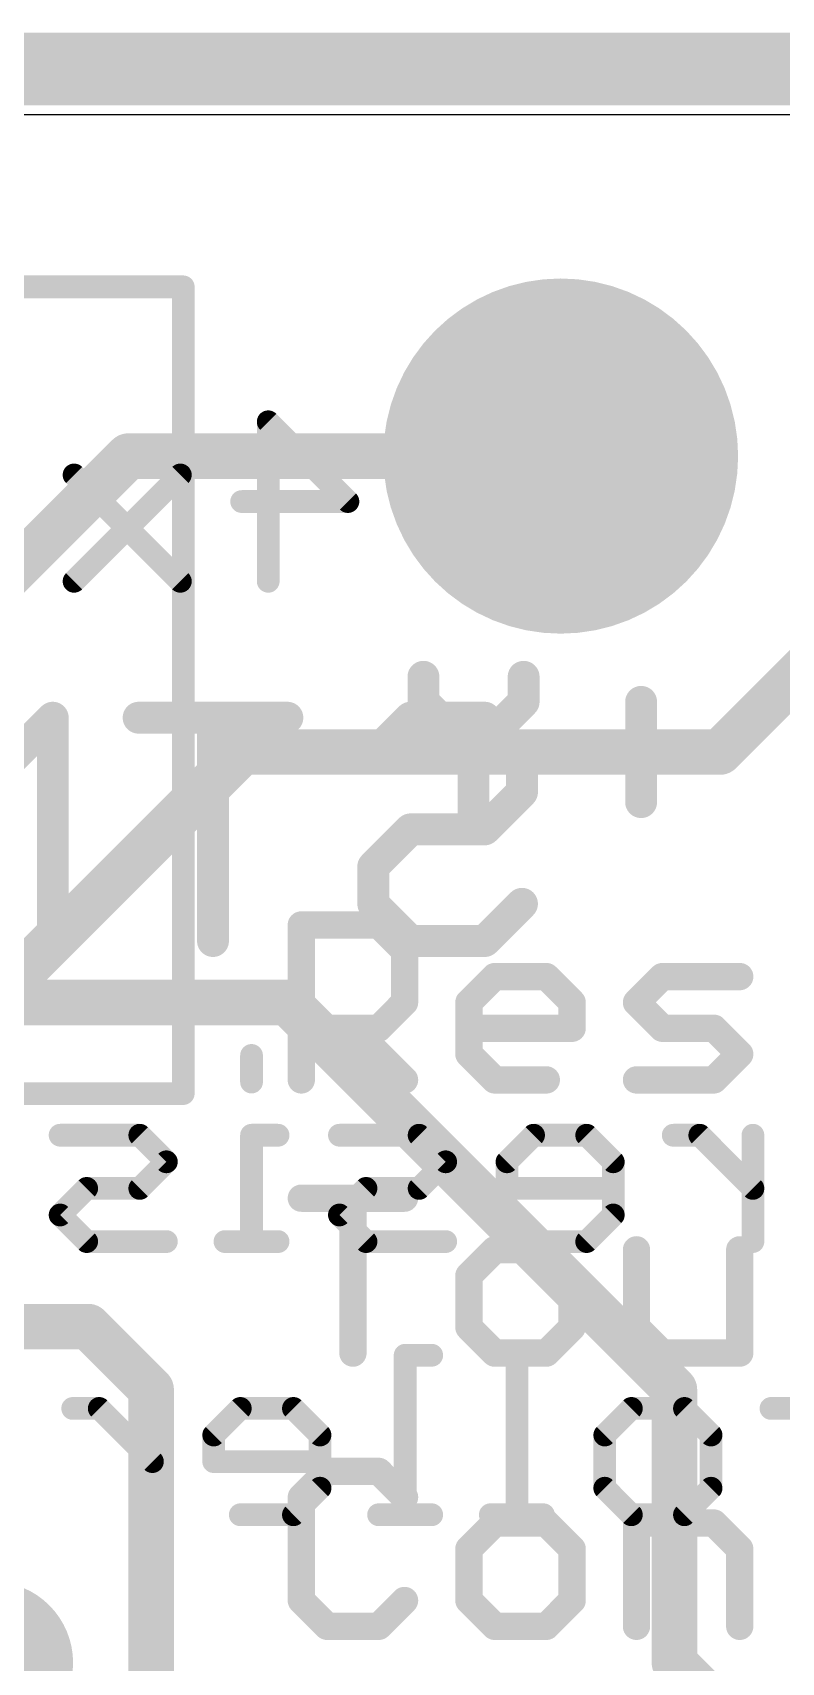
# Model space of a CAD drawing. Extents: x -0.2 to 28.1, y -0.2 to 21.4.
# Drawn here: x 16.36 to 20.54, y 12.32 to 21.41 of the extents above; entities that cross this region are included whole.
import ezdxf

# ---------------------------------------------------------------- set-up
doc = ezdxf.new("R2010")
doc.units = 0
for name, color, linetype in [('1', 12, 'CONTINUOUS'), ('16', 132, 'CONTINUOUS'), ('17', 110, 'CONTINUOUS'), ('18', 110, 'CONTINUOUS'), ('20', 53, 'CONTINUOUS'), ('21', 40, 'CONTINUOUS'), ('22', 6, 'CONTINUOUS'), ('29', 253, 'CONTINUOUS')]:
    doc.layers.add(name, color=color, linetype=linetype)

# ---------------------------------------------------------------- blocks, each defined once
blk = doc.blocks.new('ROUNDP')
at = {"const_width": 0.5}
blk.add_lwpolyline([(0, -0.25, 1), (0, 0.25, 1), (0, -0.25)], format="xyb", dxfattribs=at)
blk = doc.blocks.new('ROUNDV')
at = {"const_width": 0.5}
blk.add_lwpolyline([(0, -0.25, 1), (0, 0.25, 1), (0, -0.25)], format="xyb", dxfattribs=at)

msp = doc.modelspace()

# ---------------------------------------------------------------- linework, layer by layer
at = {"layer": '1', "const_width": 0.254}
for points in [[(14.597, 16.756), (16.891, 19.05)], [(16.891, 19.05), (19.304, 19.05)], [(21.844, 19.05), (20.193, 17.399)], [(17.526, 17.399), (15.597, 15.47)], [(20.193, 17.399), (17.526, 17.399)], [(16.667, 14.194), (15.597, 14.194)], [(17.018, 13.843), (16.667, 14.194)], [(17.018, 11.811), (17.018, 13.843)]]:
    msp.add_lwpolyline(points, dxfattribs=at)
at = {"layer": '1', "const_width": 0.127}
for points in [[(16.891, 19.1135, 1), (16.891, 18.9865)], [(16.9359, 19.0051, 1), (16.8461, 19.0949)], [(19.304, 18.9865, 1), (19.304, 19.1135)], [(17.526, 17.4625, 1), (17.526, 17.3355)], [(17.5709, 17.3541, 1), (17.4811, 17.4439)], [(20.1481, 17.4439, 1), (20.2379, 17.3541)], [(20.193, 17.3355, 1), (20.193, 17.4625)], [(16.7119, 14.2389, 1), (16.6221, 14.1491)], [(16.667, 14.1305, 1), (16.667, 14.2575)], [(17.0815, 13.843, 1), (16.9545, 13.843)], [(16.9731, 13.7981, 1), (17.0629, 13.8879)]]:
    msp.add_lwpolyline(points, format="xyb", dxfattribs=at)
at = {"layer": '16'}
for points, const_width in [([(0, 21.209), (27.94, 21.209)], 0.4064), ([(7.62, 16.002), (17.78, 16.002)], 0.254), ([(17.78, 16.002), (19.939, 13.843)], 0.254), ([(19.939, 13.843), (19.939, 12.319)], 0.254), ([(19.939, 12.319), (21.209, 11.049)], 0.254)]:
    msp.add_lwpolyline(points, dxfattribs=dict(at, const_width=const_width))
at = {"layer": '16', "const_width": 0.127}
for points in [[(17.8249, 16.0469, 1), (17.7351, 15.9571)], [(17.78, 15.9385, 1), (17.78, 16.0655)], [(20.0025, 13.843, 1), (19.8755, 13.843)], [(19.8941, 13.7981, 1), (19.9839, 13.8879)], [(19.9839, 12.3639, 1), (19.8941, 12.2741)], [(19.8755, 12.319, 1), (20.0025, 12.319)]]:
    msp.add_lwpolyline(points, format="xyb", dxfattribs=at)
at = {"layer": '20'}
msp.add_line((2.54, 20.955), (25.4, 20.955), dxfattribs=at)
at = {"layer": '21'}
for points, const_width in [([(10.997, 19.994), (17.197, 19.994)], 0.127), ([(17.197, 19.994), (17.197, 15.494)], 0.127), ([(18.5379, 17.8188), (18.5379, 17.679)], 0.1778), ([(19.0971, 17.679), (19.0971, 17.8188)], 0.1778), ([(18.5379, 17.679), (18.8175, 17.3994)], 0.1778), ([(18.8175, 17.3994), (19.0971, 17.679)], 0.1778), ([(19.753, 17.679), (19.753, 17.1197)], 0.1778), ([(18.8175, 17.3994), (18.8175, 16.9799)], 0.1778), ([(19.4734, 17.3994), (20.0327, 17.3994)], 0.1778), ([(17.8562, 15.5702), (17.8562, 16.4345)], 0.1524), ([(17.8562, 16.4345), (18.2884, 16.4345)], 0.1524), ([(18.2884, 16.4345), (18.4324, 16.2905)], 0.1524), ([(18.4324, 16.2905), (18.4324, 16.0024)], 0.1524), ([(18.7917, 16.0024), (18.9358, 16.1464)], 0.1524), ([(18.9358, 16.1464), (19.2239, 16.1464)], 0.1524), ([(19.2239, 16.1464), (19.3679, 16.0024)], 0.1524), ([(19.7272, 16.0024), (19.8713, 16.1464)], 0.1524), ([(19.8713, 16.1464), (20.3035, 16.1464)], 0.1524), ([(18.4324, 16.0024), (18.2884, 15.8583)], 0.1524), ([(18.7917, 15.7143), (18.7917, 16.0024)], 0.1524), ([(19.3679, 16.0024), (19.3679, 15.8583)], 0.1524), ([(19.8713, 15.8583), (19.7272, 16.0024)], 0.1524), ([(18.2884, 15.8583), (17.8562, 15.8583)], 0.1524), ([(18.1443, 15.8583), (18.4324, 15.5702)], 0.1524), ([(19.3679, 15.8583), (18.7917, 15.8583)], 0.1524), ([(20.1594, 15.8583), (19.8713, 15.8583)], 0.1524), ([(20.3035, 15.7143), (20.1594, 15.8583)], 0.1524), ([(18.9358, 15.5702), (18.7917, 15.7143)], 0.1524), ([(20.1594, 15.5702), (20.3035, 15.7143)], 0.1524), ([(19.2239, 15.5702), (18.9358, 15.5702)], 0.1524), ([(19.7272, 15.5702), (20.1594, 15.5702)], 0.1524), ([(17.197, 15.494), (10.997, 15.494)], 0.127), ([(17.8562, 14.9105), (18.4324, 14.9105)], 0.1524), ([(18.1443, 14.0462), (18.1443, 14.9105)], 0.1524), ([(18.9358, 14.6224), (18.7917, 14.4784)], 0.1524), ([(19.2239, 14.6224), (18.9358, 14.6224)], 0.1524), ([(19.3679, 14.4784), (19.2239, 14.6224)], 0.1524), ([(19.7272, 14.6224), (19.7272, 14.1903)], 0.1524), ([(20.3035, 14.0462), (20.3035, 14.6224)], 0.1524), ([(18.7917, 14.4784), (18.7917, 14.1903)], 0.1524), ([(19.3679, 14.1903), (19.3679, 14.4784)], 0.1524), ([(18.7917, 14.1903), (18.9358, 14.0462)], 0.1524), ([(19.2239, 14.0462), (19.3679, 14.1903)], 0.1524), ([(19.7272, 14.1903), (19.8713, 14.0462)], 0.1524), ([(18.9358, 14.0462), (19.2239, 14.0462)], 0.1524), ([(19.8713, 14.0462), (20.3035, 14.0462)], 0.1524), ([(18.0003, 13.3865), (17.8562, 13.2425)], 0.1524), ([(18.2884, 13.3865), (18.0003, 13.3865)], 0.1524), ([(18.4324, 13.2425), (18.2884, 13.3865)], 0.1524), ([(17.8562, 13.2425), (17.8562, 12.6663)], 0.1524), ([(18.9358, 13.0984), (18.7917, 12.9544)], 0.1524), ([(19.2239, 13.0984), (18.9358, 13.0984)], 0.1524), ([(19.3679, 12.9544), (19.2239, 13.0984)], 0.1524), ([(19.7272, 12.5222), (19.7272, 13.0984)], 0.1524), ([(19.7272, 13.0984), (20.1594, 13.0984)], 0.1524), ([(20.1594, 13.0984), (20.3035, 12.9544)], 0.1524), ([(18.7917, 12.9544), (18.7917, 12.6663)], 0.1524), ([(19.3679, 12.6663), (19.3679, 12.9544)], 0.1524), ([(20.3035, 12.9544), (20.3035, 12.5222)], 0.1524), ([(17.8562, 12.6663), (18.0003, 12.5222)], 0.1524), ([(18.2884, 12.5222), (18.4324, 12.6663)], 0.1524), ([(18.7917, 12.6663), (18.9358, 12.5222)], 0.1524), ([(19.2239, 12.5222), (19.3679, 12.6663)], 0.1524), ([(18.0003, 12.5222), (18.2884, 12.5222)], 0.1524), ([(18.9358, 12.5222), (19.2239, 12.5222)], 0.1524)]:
    msp.add_lwpolyline(points, dxfattribs=dict(at, const_width=const_width))
for points, const_width in [([(17.2287, 19.994, 1), (17.1653, 19.994)], 0.0635), ([(17.197, 19.9623, 1), (17.197, 20.0257)], 0.0635), ([(18.5823, 17.8188, 1), (18.4934, 17.8188)], 0.0889), ([(19.1416, 17.8188, 1), (19.0527, 17.8188)], 0.0889), ([(18.5693, 17.7104, 1), (18.5064, 17.6476)], 0.0889), ([(19.1286, 17.6476, 1), (19.0657, 17.7104)], 0.0889), ([(19.7975, 17.679, 1), (19.7086, 17.679)], 0.0889), ([(18.4934, 17.679, 1), (18.5823, 17.679)], 0.0889), ([(19.0527, 17.679, 1), (19.1416, 17.679)], 0.0889), ([(18.862, 17.3994, 1), (18.7731, 17.3994)], 0.0889), ([(18.7861, 17.4308, 1), (18.8489, 17.3679)], 0.0889), ([(18.7861, 17.3679, 1), (18.8489, 17.4308)], 0.0889), ([(19.4734, 17.4438, 1), (19.4734, 17.3549)], 0.0889), ([(20.0327, 17.3549, 1), (20.0327, 17.4438)], 0.0889), ([(19.7086, 17.1197, 1), (19.7975, 17.1197)], 0.0889), ([(18.7731, 16.9799, 1), (18.862, 16.9799)], 0.0889), ([(17.8943, 16.4345, 1), (17.8181, 16.4345)], 0.0762), ([(17.8562, 16.4726, 1), (17.8562, 16.3964)], 0.0762), ([(18.3153, 16.4615, 1), (18.2614, 16.4076)], 0.0762), ([(18.2884, 16.3964, 1), (18.2884, 16.4726)], 0.0762), ([(18.4705, 16.2905, 1), (18.3943, 16.2905)], 0.0762), ([(18.4055, 16.2635, 1), (18.4594, 16.3174)], 0.0762), ([(18.9358, 16.1845, 1), (18.9358, 16.1083)], 0.0762), ([(18.9627, 16.1195, 1), (18.9088, 16.1734)], 0.0762), ([(19.2508, 16.1734, 1), (19.1969, 16.1195)], 0.0762), ([(19.2239, 16.1083, 1), (19.2239, 16.1845)], 0.0762), ([(19.8713, 16.1845, 1), (19.8713, 16.1083)], 0.0762), ([(19.8982, 16.1195, 1), (19.8444, 16.1734)], 0.0762), ([(20.3035, 16.1083, 1), (20.3035, 16.1845)], 0.0762), ([(18.3943, 16.0024, 1), (18.4705, 16.0024)], 0.0762), ([(18.4594, 15.9754, 1), (18.4055, 16.0293)], 0.0762), ([(18.8298, 16.0024, 1), (18.7536, 16.0024)], 0.0762), ([(18.7648, 16.0293, 1), (18.8187, 15.9754)], 0.0762), ([(19.406, 16.0024, 1), (19.3298, 16.0024)], 0.0762), ([(19.341, 15.9754, 1), (19.3949, 16.0293)], 0.0762), ([(19.7542, 16.0293, 1), (19.7003, 15.9754)], 0.0762), ([(19.7003, 16.0293, 1), (19.7542, 15.9754)], 0.0762), ([(17.8562, 15.8964, 1), (17.8562, 15.8202)], 0.0762), ([(18.1713, 15.8853, 1), (18.1174, 15.8314)], 0.0762), ([(18.2614, 15.8853, 1), (18.3153, 15.8314)], 0.0762), ([(18.2884, 15.8202, 1), (18.2884, 15.8964)], 0.0762), ([(18.7917, 15.8964, 1), (18.7917, 15.8202)], 0.0762), ([(19.3679, 15.8202, 1), (19.3679, 15.8964)], 0.0762), ([(19.8713, 15.8964, 1), (19.8713, 15.8202)], 0.0762), ([(19.8444, 15.8314, 1), (19.8982, 15.8853)], 0.0762), ([(20.1863, 15.8853, 1), (20.1325, 15.8314)], 0.0762), ([(20.1594, 15.8202, 1), (20.1594, 15.8964)], 0.0762), ([(19.3298, 15.8583, 1), (19.406, 15.8583)], 0.0762), ([(18.8187, 15.7412, 1), (18.7648, 15.6873)], 0.0762), ([(18.7536, 15.7143, 1), (18.8298, 15.7143)], 0.0762), ([(20.3304, 15.6873, 1), (20.2765, 15.7412)], 0.0762), ([(20.2765, 15.6873, 1), (20.3304, 15.7412)], 0.0762), ([(18.9358, 15.6083, 1), (18.9358, 15.5321)], 0.0762), ([(19.2239, 15.5321, 1), (19.2239, 15.6083)], 0.0762), ([(19.7272, 15.6083, 1), (19.7272, 15.5321)], 0.0762), ([(20.1594, 15.5321, 1), (20.1594, 15.6083)], 0.0762), ([(17.197, 15.4623, 1), (17.197, 15.5258)], 0.0635), ([(17.8181, 15.5702, 1), (17.8943, 15.5702)], 0.0762), ([(18.4055, 15.5433, 1), (18.4594, 15.5971)], 0.0762), ([(18.9088, 15.5433, 1), (18.9627, 15.5971)], 0.0762), ([(20.1325, 15.5971, 1), (20.1863, 15.5433)], 0.0762), ([(17.1653, 15.494, 1), (17.2287, 15.494)], 0.0635), ([(17.8562, 14.9486, 1), (17.8562, 14.8724)], 0.0762), ([(18.1824, 14.9105, 1), (18.1062, 14.9105)], 0.0762), ([(18.4324, 14.8724, 1), (18.4324, 14.9486)], 0.0762), ([(18.9358, 14.6605, 1), (18.9358, 14.5843)], 0.0762), ([(18.9627, 14.5955, 1), (18.9088, 14.6494)], 0.0762), ([(19.2508, 14.6494, 1), (19.1969, 14.5955)], 0.0762), ([(19.2239, 14.5843, 1), (19.2239, 14.6605)], 0.0762), ([(19.7653, 14.6224, 1), (19.6891, 14.6224)], 0.0762), ([(20.3416, 14.6224, 1), (20.2654, 14.6224)], 0.0762), ([(18.8298, 14.4784, 1), (18.7536, 14.4784)], 0.0762), ([(19.406, 14.4784, 1), (19.3298, 14.4784)], 0.0762), ([(18.7648, 14.5053, 1), (18.8187, 14.4514)], 0.0762), ([(19.341, 14.4514, 1), (19.3949, 14.5053)], 0.0762), ([(18.8187, 14.2172, 1), (18.7648, 14.1633)], 0.0762), ([(18.7536, 14.1903, 1), (18.8298, 14.1903)], 0.0762), ([(19.3298, 14.1903, 1), (19.406, 14.1903)], 0.0762), ([(19.3949, 14.1633, 1), (19.341, 14.2172)], 0.0762), ([(19.7542, 14.2172, 1), (19.7003, 14.1633)], 0.0762), ([(19.6891, 14.1903, 1), (19.7653, 14.1903)], 0.0762), ([(18.9358, 14.0843, 1), (18.9358, 14.0081)], 0.0762), ([(18.9088, 14.0193, 1), (18.9627, 14.0731)], 0.0762), ([(19.1969, 14.0731, 1), (19.2508, 14.0193)], 0.0762), ([(19.2239, 14.0081, 1), (19.2239, 14.0843)], 0.0762), ([(19.8713, 14.0843, 1), (19.8713, 14.0081)], 0.0762), ([(19.8444, 14.0193, 1), (19.8982, 14.0731)], 0.0762), ([(20.3035, 14.0081, 1), (20.3035, 14.0843)], 0.0762), ([(18.1062, 14.0462, 1), (18.1824, 14.0462)], 0.0762), ([(20.2654, 14.0462, 1), (20.3416, 14.0462)], 0.0762), ([(18.0003, 13.4246, 1), (18.0003, 13.3484)], 0.0762), ([(18.0272, 13.3596, 1), (17.9733, 13.4135)], 0.0762), ([(18.3153, 13.4135, 1), (18.2614, 13.3596)], 0.0762), ([(18.2884, 13.3484, 1), (18.2884, 13.4246)], 0.0762), ([(17.8943, 13.2425, 1), (17.8181, 13.2425)], 0.0762), ([(17.8293, 13.2694, 1), (17.8831, 13.2155)], 0.0762), ([(18.4055, 13.2155, 1), (18.4594, 13.2694)], 0.0762), ([(18.9358, 13.1365, 1), (18.9358, 13.0603)], 0.0762), ([(18.9627, 13.0715, 1), (18.9088, 13.1254)], 0.0762), ([(19.2508, 13.1254, 1), (19.1969, 13.0715)], 0.0762), ([(19.2239, 13.0603, 1), (19.2239, 13.1365)], 0.0762), ([(19.7653, 13.0984, 1), (19.6891, 13.0984)], 0.0762), ([(19.7272, 13.1365, 1), (19.7272, 13.0603)], 0.0762), ([(20.1863, 13.1254, 1), (20.1325, 13.0715)], 0.0762), ([(20.1594, 13.0603, 1), (20.1594, 13.1365)], 0.0762), ([(18.8298, 12.9544, 1), (18.7536, 12.9544)], 0.0762), ([(18.7648, 12.9813, 1), (18.8187, 12.9274)], 0.0762), ([(19.406, 12.9544, 1), (19.3298, 12.9544)], 0.0762), ([(19.341, 12.9274, 1), (19.3949, 12.9813)], 0.0762), ([(20.3416, 12.9544, 1), (20.2654, 12.9544)], 0.0762), ([(20.2765, 12.9274, 1), (20.3304, 12.9813)], 0.0762), ([(17.8831, 12.6932, 1), (17.8293, 12.6393)], 0.0762), ([(18.4594, 12.6393, 1), (18.4055, 12.6932)], 0.0762), ([(18.8187, 12.6932, 1), (18.7648, 12.6393)], 0.0762), ([(19.3949, 12.6393, 1), (19.341, 12.6932)], 0.0762), ([(17.8181, 12.6663, 1), (17.8943, 12.6663)], 0.0762), ([(18.7536, 12.6663, 1), (18.8298, 12.6663)], 0.0762), ([(19.3298, 12.6663, 1), (19.406, 12.6663)], 0.0762), ([(18.0003, 12.5603, 1), (18.0003, 12.4841)], 0.0762), ([(17.9733, 12.4953, 1), (18.0272, 12.5491)], 0.0762), ([(18.2614, 12.5491, 1), (18.3153, 12.4953)], 0.0762), ([(18.2884, 12.4841, 1), (18.2884, 12.5603)], 0.0762), ([(18.9358, 12.5603, 1), (18.9358, 12.4841)], 0.0762), ([(18.9088, 12.4953, 1), (18.9627, 12.5491)], 0.0762), ([(19.1969, 12.5491, 1), (19.2508, 12.4953)], 0.0762), ([(19.2239, 12.4841, 1), (19.2239, 12.5603)], 0.0762), ([(19.6891, 12.5222, 1), (19.7653, 12.5222)], 0.0762), ([(20.2654, 12.5222, 1), (20.3416, 12.5222)], 0.0762)]:
    msp.add_lwpolyline(points, format="xyb", dxfattribs=dict(at, const_width=const_width))
at = {"layer": '22'}
for points, const_width in [([(17.6715, 18.3515), (17.6715, 19.2413)], 0.127), ([(17.6715, 19.2413), (18.1163, 18.7964)], 0.127), ([(17.1808, 18.9447), (16.5876, 18.3515)], 0.127), ([(17.1808, 18.3515), (16.5876, 18.9447)], 0.127), ([(18.1163, 18.7964), (17.5232, 18.7964)], 0.127), ([(16.4687, 17.5906), (16.0534, 17.1753)], 0.1778), ([(16.4687, 16.3449), (16.4687, 17.5906)], 0.1778), ([(17.7784, 17.5906), (16.9479, 17.5906)], 0.1778), ([(17.3632, 16.3449), (17.3632, 17.5906)], 0.1778), ([(18.2577, 17.383), (18.4653, 17.5906)], 0.1778), ([(18.4653, 17.5906), (18.8805, 17.5906)], 0.1778), ([(18.8805, 17.5906), (19.0881, 17.383)], 0.1778), ([(19.0881, 17.383), (19.0881, 17.1753)], 0.1778), ([(19.0881, 17.1753), (18.8805, 16.9677)], 0.1778), ([(18.4653, 16.9677), (18.2577, 16.7601)], 0.1778), ([(18.8805, 16.9677), (18.4653, 16.9677)], 0.1778), ([(18.2577, 16.7601), (18.2577, 16.5525)], 0.1778), ([(18.2577, 16.5525), (18.4653, 16.3449)], 0.1778), ([(18.8805, 16.3449), (19.0881, 16.5525)], 0.1778), ([(18.4653, 16.3449), (18.8805, 16.3449)], 0.1778), ([(17.5783, 15.7066), (17.5783, 15.5583)], 0.127), ([(16.9546, 15.2617), (16.5097, 15.2617)], 0.127), ([(17.1029, 15.1134), (16.9546, 15.2617)], 0.127), ([(17.7265, 15.2617), (17.5783, 15.2617)], 0.127), ([(17.5783, 15.2617), (17.5783, 14.6685)], 0.127), ([(18.5138, 15.2617), (18.0689, 15.2617)], 0.127), ([(18.6621, 15.1134), (18.5138, 15.2617)], 0.127), ([(19.1527, 15.2617), (19.0044, 15.1134)], 0.127), ([(19.4493, 15.2617), (19.1527, 15.2617)], 0.127), ([(19.5976, 15.1134), (19.4493, 15.2617)], 0.127), ([(20.0806, 15.2617), (19.9323, 15.2617)], 0.127), ([(20.3772, 14.9651), (20.0806, 15.2617)], 0.127), ([(20.3772, 14.6685), (20.3772, 15.2617)], 0.127), ([(16.9546, 14.9651), (17.1029, 15.1134)], 0.127), ([(18.5138, 14.9651), (18.6621, 15.1134)], 0.127), ([(19.0044, 15.1134), (19.0044, 14.9651)], 0.127), ([(19.5976, 14.8168), (19.5976, 15.1134)], 0.127), ([(16.5097, 14.8168), (16.658, 14.9651)], 0.127), ([(16.658, 14.9651), (16.9546, 14.9651)], 0.127), ([(18.0689, 14.8168), (18.2172, 14.9651)], 0.127), ([(18.2172, 14.9651), (18.5138, 14.9651)], 0.127), ([(19.0044, 14.9651), (19.5976, 14.9651)], 0.127), ([(16.658, 14.6685), (16.5097, 14.8168)], 0.127), ([(18.2172, 14.6685), (18.0689, 14.8168)], 0.127), ([(19.4493, 14.6685), (19.5976, 14.8168)], 0.127), ([(17.1029, 14.6685), (16.658, 14.6685)], 0.127), ([(17.7265, 14.6685), (17.43, 14.6685)], 0.127), ([(18.6621, 14.6685), (18.2172, 14.6685)], 0.127), ([(19.1527, 14.6685), (19.4493, 14.6685)], 0.127), ([(18.5841, 14.0343), (18.4358, 14.0343)], 0.127), ([(18.4358, 14.0343), (18.4358, 13.1445)], 0.127), ([(19.2078, 14.0343), (19.0595, 14.0343)], 0.127), ([(19.0595, 14.0343), (19.0595, 13.1445)], 0.127), ([(16.7283, 13.7377), (16.58, 13.7377)], 0.127), ([(17.0249, 13.4411), (16.7283, 13.7377)], 0.127), ([(17.0249, 13.1445), (17.0249, 13.7377)], 0.127), ([(17.5156, 13.7377), (17.3673, 13.5894)], 0.127), ([(17.8121, 13.7377), (17.5156, 13.7377)], 0.127), ([(17.9604, 13.5894), (17.8121, 13.7377)], 0.127), ([(19.5501, 13.5894), (19.6984, 13.7377)], 0.127), ([(19.6984, 13.7377), (19.995, 13.7377)], 0.127), ([(19.995, 13.7377), (20.1433, 13.5894)], 0.127), ([(20.6263, 13.7377), (20.478, 13.7377)], 0.127), ([(17.3673, 13.5894), (17.3673, 13.4411)], 0.127), ([(17.9604, 13.2928), (17.9604, 13.5894)], 0.127), ([(19.5501, 13.2928), (19.5501, 13.5894)], 0.127), ([(20.1433, 13.5894), (20.1433, 13.2928)], 0.127), ([(17.3673, 13.4411), (17.9604, 13.4411)], 0.127), ([(17.8121, 13.1445), (17.9604, 13.2928)], 0.127), ([(19.6984, 13.1445), (19.5501, 13.2928)], 0.127), ([(20.1433, 13.2928), (19.995, 13.1445)], 0.127), ([(17.5156, 13.1445), (17.8121, 13.1445)], 0.127), ([(18.5841, 13.1445), (18.2875, 13.1445)], 0.127), ([(19.2078, 13.1445), (18.9112, 13.1445)], 0.127), ([(19.995, 13.1445), (19.6984, 13.1445)], 0.127)]:
    msp.add_lwpolyline(points, dxfattribs=dict(at, const_width=const_width))
for points, const_width in [([(17.7032, 19.2413, 1), (17.6397, 19.2413)], 0.0635), ([(17.6939, 19.2637, 1), (17.649, 19.2188)], 0.0635), ([(16.6101, 18.9671, 1), (16.5652, 18.9222)], 0.0635), ([(17.2033, 18.9222, 1), (17.1584, 18.9671)], 0.0635), ([(17.5232, 18.8281, 1), (17.5232, 18.7646)], 0.0635), ([(18.0939, 18.7739, 1), (18.1388, 18.8188)], 0.0635), ([(18.1163, 18.7646, 1), (18.1163, 18.8281)], 0.0635), ([(16.5652, 18.374, 1), (16.6101, 18.329)], 0.0635), ([(17.1584, 18.329, 1), (17.2033, 18.374)], 0.0635), ([(17.6397, 18.3515, 1), (17.7032, 18.3515)], 0.0635), ([(16.5131, 17.5906, 1), (16.4242, 17.5906)], 0.0889), ([(16.5001, 17.5591, 1), (16.4372, 17.622)], 0.0889), ([(16.9479, 17.635, 1), (16.9479, 17.5461)], 0.0889), ([(17.4076, 17.5906, 1), (17.3187, 17.5906)], 0.0889), ([(17.7784, 17.5461, 1), (17.7784, 17.635)], 0.0889), ([(18.4653, 17.635, 1), (18.4653, 17.5461)], 0.0889), ([(18.4967, 17.5591, 1), (18.4338, 17.622)], 0.0889), ([(18.9119, 17.622, 1), (18.8491, 17.5591)], 0.0889), ([(18.8805, 17.5461, 1), (18.8805, 17.635)], 0.0889), ([(18.2262, 17.4144, 1), (18.2891, 17.3515)], 0.0889), ([(19.1326, 17.383, 1), (19.0436, 17.383)], 0.0889), ([(19.0567, 17.3515, 1), (19.1195, 17.4144)], 0.0889), ([(19.0436, 17.1753, 1), (19.1326, 17.1753)], 0.0889), ([(19.1195, 17.1439, 1), (19.0567, 17.2068)], 0.0889), ([(18.4653, 17.0122, 1), (18.4653, 16.9233)], 0.0889), ([(18.4967, 16.9363, 1), (18.4338, 16.9992)], 0.0889), ([(18.8491, 16.9992, 1), (18.9119, 16.9363)], 0.0889), ([(18.8805, 16.9233, 1), (18.8805, 17.0122)], 0.0889), ([(18.3021, 16.7601, 1), (18.2132, 16.7601)], 0.0889), ([(18.2262, 16.7915, 1), (18.2891, 16.7287)], 0.0889), ([(18.2891, 16.5839, 1), (18.2262, 16.5211)], 0.0889), ([(19.1195, 16.5211, 1), (19.0567, 16.5839)], 0.0889), ([(18.2132, 16.5525, 1), (18.3021, 16.5525)], 0.0889), ([(16.4242, 16.3449, 1), (16.5131, 16.3449)], 0.0889), ([(17.3187, 16.3449, 1), (17.4076, 16.3449)], 0.0889), ([(18.4653, 16.3894, 1), (18.4653, 16.3004)], 0.0889), ([(18.4338, 16.3135, 1), (18.4967, 16.3763)], 0.0889), ([(18.8491, 16.3763, 1), (18.9119, 16.3135)], 0.0889), ([(18.8805, 16.3004, 1), (18.8805, 16.3894)], 0.0889), ([(17.61, 15.7066, 1), (17.5465, 15.7066)], 0.0635), ([(17.5465, 15.5583, 1), (17.61, 15.5583)], 0.0635), ([(16.5097, 15.2934, 1), (16.5097, 15.2299)], 0.0635), ([(16.977, 15.2841, 1), (16.9321, 15.2392)], 0.0635), ([(16.9546, 15.2299, 1), (16.9546, 15.2934)], 0.0635), ([(17.61, 15.2617, 1), (17.5465, 15.2617)], 0.0635), ([(17.5783, 15.2934, 1), (17.5783, 15.2299)], 0.0635), ([(17.7265, 15.2299, 1), (17.7265, 15.2934)], 0.0635), ([(18.0689, 15.2934, 1), (18.0689, 15.2299)], 0.0635), ([(18.5362, 15.2841, 1), (18.4913, 15.2392)], 0.0635), ([(18.5138, 15.2299, 1), (18.5138, 15.2934)], 0.0635), ([(19.1527, 15.2934, 1), (19.1527, 15.2299)], 0.0635), ([(19.1752, 15.2392, 1), (19.1303, 15.2841)], 0.0635), ([(19.4717, 15.2841, 1), (19.4268, 15.2392)], 0.0635), ([(19.4493, 15.2299, 1), (19.4493, 15.2934)], 0.0635), ([(19.9323, 15.2934, 1), (19.9323, 15.2299)], 0.0635), ([(20.1031, 15.2841, 1), (20.0581, 15.2392)], 0.0635), ([(20.0806, 15.2299, 1), (20.0806, 15.2934)], 0.0635), ([(20.4089, 15.2617, 1), (20.3454, 15.2617)], 0.0635), ([(17.1253, 15.0909, 1), (17.0804, 15.1358)], 0.0635), ([(17.0804, 15.0909, 1), (17.1253, 15.1358)], 0.0635), ([(18.6845, 15.0909, 1), (18.6396, 15.1358)], 0.0635), ([(18.6396, 15.0909, 1), (18.6845, 15.1358)], 0.0635), ([(19.0362, 15.1134, 1), (18.9727, 15.1134)], 0.0635), ([(18.982, 15.1358, 1), (19.0269, 15.0909)], 0.0635), ([(19.6293, 15.1134, 1), (19.5658, 15.1134)], 0.0635), ([(19.5751, 15.0909, 1), (19.62, 15.1358)], 0.0635), ([(16.658, 14.9968, 1), (16.658, 14.9333)], 0.0635), ([(16.6804, 14.9426, 1), (16.6355, 14.9875)], 0.0635), ([(16.9321, 14.9875, 1), (16.977, 14.9426)], 0.0635), ([(16.9546, 14.9333, 1), (16.9546, 14.9968)], 0.0635), ([(18.2172, 14.9968, 1), (18.2172, 14.9333)], 0.0635), ([(18.2396, 14.9426, 1), (18.1947, 14.9875)], 0.0635), ([(18.4913, 14.9875, 1), (18.5362, 14.9426)], 0.0635), ([(18.5138, 14.9333, 1), (18.5138, 14.9968)], 0.0635), ([(19.0044, 14.9968, 1), (19.0044, 14.9333)], 0.0635), ([(19.5976, 14.9333, 1), (19.5976, 14.9968)], 0.0635), ([(20.3547, 14.9426, 1), (20.3996, 14.9875)], 0.0635), ([(18.9727, 14.9651, 1), (19.0362, 14.9651)], 0.0635), ([(16.5322, 14.8392, 1), (16.4872, 14.7943)], 0.0635), ([(16.4872, 14.8392, 1), (16.5322, 14.7943)], 0.0635), ([(18.0913, 14.8392, 1), (18.0464, 14.7943)], 0.0635), ([(18.0464, 14.8392, 1), (18.0913, 14.7943)], 0.0635), ([(19.5658, 14.8168, 1), (19.6293, 14.8168)], 0.0635), ([(19.62, 14.7943, 1), (19.5751, 14.8392)], 0.0635), ([(16.658, 14.7003, 1), (16.658, 14.6367)], 0.0635), ([(17.1029, 14.6367, 1), (17.1029, 14.7003)], 0.0635), ([(17.43, 14.7003, 1), (17.43, 14.6367)], 0.0635), ([(17.7265, 14.6367, 1), (17.7265, 14.7003)], 0.0635), ([(18.2172, 14.7003, 1), (18.2172, 14.6367)], 0.0635), ([(18.6621, 14.6367, 1), (18.6621, 14.7003)], 0.0635), ([(19.1527, 14.7003, 1), (19.1527, 14.6367)], 0.0635), ([(19.4493, 14.6367, 1), (19.4493, 14.7003)], 0.0635), ([(16.6355, 14.646, 1), (16.6804, 14.691)], 0.0635), ([(17.5465, 14.6685, 1), (17.61, 14.6685)], 0.0635), ([(18.1947, 14.646, 1), (18.2396, 14.691)], 0.0635), ([(19.4268, 14.691, 1), (19.4717, 14.646)], 0.0635), ([(20.3454, 14.6685, 1), (20.4089, 14.6685)], 0.0635), ([(18.4358, 14.066, 1), (18.4358, 14.0025)], 0.0635), ([(18.4676, 14.0343, 1), (18.4041, 14.0343)], 0.0635), ([(18.5841, 14.0025, 1), (18.5841, 14.066)], 0.0635), ([(19.0912, 14.0343, 1), (19.0277, 14.0343)], 0.0635), ([(19.0595, 14.066, 1), (19.0595, 14.0025)], 0.0635), ([(19.2078, 14.0025, 1), (19.2078, 14.066)], 0.0635), ([(16.58, 13.7694, 1), (16.58, 13.7059)], 0.0635), ([(16.7508, 13.7601, 1), (16.7059, 13.7152)], 0.0635), ([(16.7283, 13.7059, 1), (16.7283, 13.7694)], 0.0635), ([(17.0567, 13.7377, 1), (16.9932, 13.7377)], 0.0635), ([(17.5156, 13.7694, 1), (17.5156, 13.7059)], 0.0635), ([(17.538, 13.7152, 1), (17.4931, 13.7601)], 0.0635), ([(17.8346, 13.7601, 1), (17.7897, 13.7152)], 0.0635), ([(17.8121, 13.7059, 1), (17.8121, 13.7694)], 0.0635), ([(19.6984, 13.7694, 1), (19.6984, 13.7059)], 0.0635), ([(19.7209, 13.7152, 1), (19.676, 13.7601)], 0.0635), ([(20.0175, 13.7601, 1), (19.9726, 13.7152)], 0.0635), ([(19.995, 13.7059, 1), (19.995, 13.7694)], 0.0635), ([(20.478, 13.7694, 1), (20.478, 13.7059)], 0.0635), ([(17.399, 13.5894, 1), (17.3355, 13.5894)], 0.0635), ([(17.3448, 13.6118, 1), (17.3897, 13.5669)], 0.0635), ([(17.9922, 13.5894, 1), (17.9287, 13.5894)], 0.0635), ([(17.938, 13.5669, 1), (17.9829, 13.6118)], 0.0635), ([(19.5819, 13.5894, 1), (19.5184, 13.5894)], 0.0635), ([(19.5277, 13.6118, 1), (19.5726, 13.5669)], 0.0635), ([(20.1751, 13.5894, 1), (20.1116, 13.5894)], 0.0635), ([(20.1209, 13.5669, 1), (20.1658, 13.6118)], 0.0635), ([(17.0025, 13.4186, 1), (17.0474, 13.4635)], 0.0635), ([(17.3355, 13.4411, 1), (17.399, 13.4411)], 0.0635), ([(17.3673, 13.4728, 1), (17.3673, 13.4093)], 0.0635), ([(17.9604, 13.4093, 1), (17.9604, 13.4728)], 0.0635), ([(17.9287, 13.2928, 1), (17.9922, 13.2928)], 0.0635), ([(17.9829, 13.2703, 1), (17.938, 13.3152)], 0.0635), ([(19.5726, 13.3152, 1), (19.5277, 13.2703)], 0.0635), ([(19.5184, 13.2928, 1), (19.5819, 13.2928)], 0.0635), ([(20.1116, 13.2928, 1), (20.1751, 13.2928)], 0.0635), ([(20.1658, 13.2703, 1), (20.1209, 13.3152)], 0.0635), ([(17.5156, 13.1763, 1), (17.5156, 13.1128)], 0.0635), ([(17.7897, 13.167, 1), (17.8346, 13.122)], 0.0635), ([(17.8121, 13.1128, 1), (17.8121, 13.1763)], 0.0635), ([(18.2875, 13.1763, 1), (18.2875, 13.1128)], 0.0635), ([(18.5841, 13.1128, 1), (18.5841, 13.1763)], 0.0635), ([(18.9112, 13.1763, 1), (18.9112, 13.1128)], 0.0635), ([(19.2078, 13.1128, 1), (19.2078, 13.1763)], 0.0635), ([(19.6984, 13.1763, 1), (19.6984, 13.1128)], 0.0635), ([(19.676, 13.122, 1), (19.7209, 13.167)], 0.0635), ([(19.9726, 13.167, 1), (20.0175, 13.122)], 0.0635), ([(19.995, 13.1128, 1), (19.995, 13.1763)], 0.0635), ([(16.9932, 13.1445, 1), (17.0567, 13.1445)], 0.0635), ([(18.4041, 13.1445, 1), (18.4676, 13.1445)], 0.0635), ([(19.0277, 13.1445, 1), (19.0912, 13.1445)], 0.0635)]:
    msp.add_lwpolyline(points, format="xyb", dxfattribs=dict(at, const_width=const_width))

# ---------------------------------------------------------------- block references
at = {"layer": '17', "xscale": 1.778, "yscale": 1.778, "rotation": 270}
msp.add_blockref('ROUNDP', (19.304, 19.05), dxfattribs=at)
msp.add_blockref('ROUNDP', (19.304, 19.05), dxfattribs=at)
at = {"layer": '18', "xscale": 0.9064, "yscale": 0.9064}
msp.add_blockref('ROUNDV', (16.129, 12.319), dxfattribs=at)
msp.add_blockref('ROUNDV', (16.129, 12.319), dxfattribs=at)
at = {"layer": '29', "xscale": 1.9812, "yscale": 1.9812, "rotation": 270}
msp.add_blockref('ROUNDP', (19.304, 19.05), dxfattribs=at)

doc.saveas('drawing.dxf')
